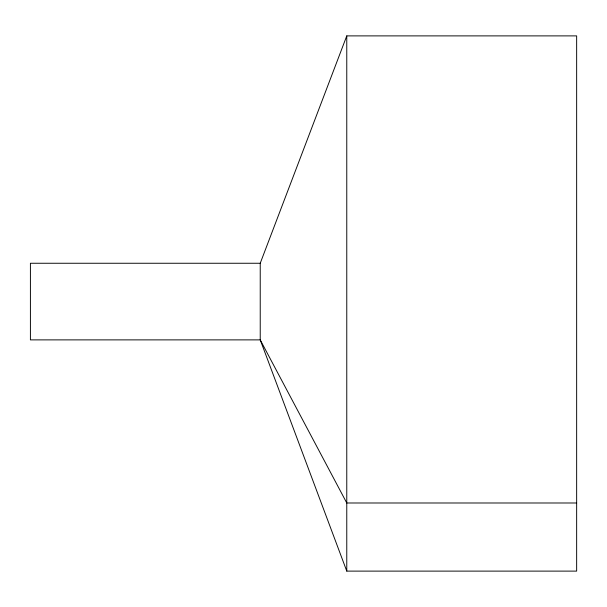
<?xml version="1.0" encoding="UTF-8"?>
<svg xmlns="http://www.w3.org/2000/svg" width="607" height="607" viewBox="0 0 607 607"><rect width="100%" height="100%" fill="white"/><g stroke="black" fill="none" stroke-linecap="round" stroke-linejoin="round"><path stroke-width="0.91" d="M260.228 263.256L346.772 35.889L576.65 35.889L576.65 571.111L346.772 571.111L260.228 339.882L260.228 263.256L30.411 263.256L30.411 339.882L260.228 339.882L346.772 502.991L576.65 502.991M346.772 35.889L346.772 571.111"/></g></svg>
